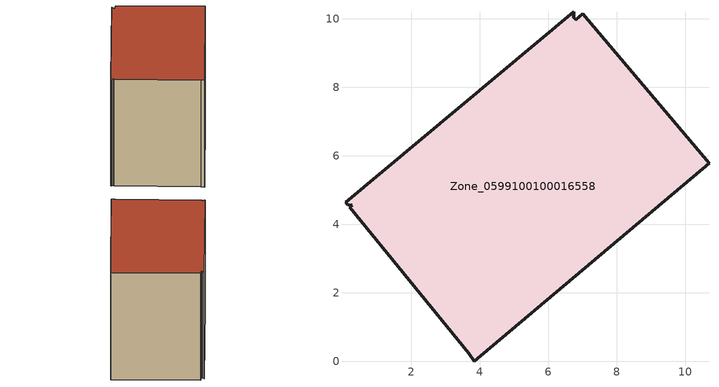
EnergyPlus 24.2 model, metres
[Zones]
Zone_0599100100016558
 floor ground (C_G): 7.02,10.15 10.7,5.77 3.83,0 3.68,0.23 0.2,4.49 0.27,4.55 0.14,4.56 0.08,4.64 6.75,10.2 6.75,10.03 6.8,9.97 z0.06
 wall outside (C_F): 10.7,5.77 7.02,10.15 6.8,9.97 6.75,10.03 6.75,10.2 0.08,4.64 0.14,4.56 0.27,4.55 0.2,4.49 3.68,0.23 3.83,0 10.7,5.77 z0.06:7.99
 roof outside (C_R): 6.8,9.97 6.75,10.03 6.75,10.2 0.08,4.64 0.14,4.56 0.27,4.55 0.2,4.49 3.68,0.23 3.83,0 10.7,5.77 7.02,10.15 z7.99
[BUILDING]
Pand.0599100100016558: North Axis=0; Terrain=City; Loads Convergence Tolerance Value=0.04; Temperature Convergence Tolerance Value=0.4; Solar Distribution=FullExterior; Maximum Number of Warmup Days=25; Minimum Number of Warmup Days=1
[Site:Location]
Rotterdam.The.Hague.AP_ZH_NLD Design_Conditions: Latitude=51.96; Longitude=4.45; Time Zone=1; Elevation=-4.5
[SITE:GROUNDTEMPERATURE:BUILDINGSURFACE]
18, 18, 18, 18, 18, 18, 18, 18, 18, 18, 18, 18
[MATERIAL] Thermal Absorptance=0.9; Solar Absorptance=0.7; Visible Absorptance=0.7
Name | Roughness | Thickness | Conductivity | Density | Specific Heat
G.TC.2015-2018 | MediumSmooth | 0.15 | 0.0428571 | 540 | 1210
F.TC.2015-2018 | Rough | 0.3 | 0.0666667 | 1920 | 840
R.TC.2015-2018 | MediumRough | 0.2 | 0.0333333 | 1500 | 1000
[CONSTRUCTION]
C_G: G.TC.2015-2018
C_F: F.TC.2015-2018
C_R: R.TC.2015-2018
[ZONE]
Zone_0599100100016558: Type=1; Multiplier=1; Ceiling Height=Autocalculate; Volume=Autocalculate; Floor Area=autocalculate; Part of Total Floor Area=Yes
[ZONEINFILTRATION:DESIGNFLOWRATE]
Infil_Zone_0599100100016558: Zone or ZoneList or Space or SpaceList=Zone_0599100100016558; Schedule=AlwaysOn; Design Flow Rate Calculation Method=Flow/Area; Flow Rate per Floor Area=0.0015; Constant Term Coefficient=1; Temperature Term Coefficient=0; Velocity Term Coefficient=0; Velocity Squared Term Coefficient=0
[HVACTEMPLATE:ZONE:IDEALLOADSAIRSYSTEM]
Zone_0599100100016558: Maximum Heating Supply Air Temperature=50; Minimum Cooling Supply Air Temperature=13; Maximum Heating Supply Air Humidity Ratio=0.0156; Minimum Cooling Supply Air Humidity Ratio=0.0077; Heating Limit=NoLimit; Cooling Limit=NoLimit; Dehumidification Control Type=ConstantSensibleHeatRatio; Cooling Sensible Heat Ratio=0.7; Dehumidification Setpoint=60; Humidification Control Type=None; Humidification Setpoint=30; Outdoor Air Method=None; Outdoor Air Flow Rate per Person=0.00944; Outdoor Air Flow Rate per Zone Floor Area=0; Outdoor Air Flow Rate per Zone=0; Demand Controlled Ventilation Type=None; Outdoor Air Economizer Type=NoEconomizer; Heat Recovery Type=None; Sensible Heat Recovery Effectiveness=0.7; Latent Heat Recovery Effectiveness=0.65
[ZONECONTROL:THERMOSTAT]
ThermostatControl_Zone_0599100100016558: Zone or ZoneList=Zone_0599100100016558; Control Type Schedule=DualSetpointControlType; Control 1=Thermostat_Zone_0599100100016558; Temperature Difference Between Cutout And Setpoint=0
[THERMOSTATSETPOINT:DUALSETPOINT]
Thermostat_Zone_0599100100016558: Heating Setpoint Temperature Schedule=HeatingSetpoint_Zone_0599100100016558; Cooling Setpoint Temperature Schedule=CoolingSetpoint_Zone_0599100100016558
[SCHEDULE:COMPACT]
HeatingSetpoint_Zone_0599100100016558: Through: 12/31, For: AllDays, Until: 24:00, 21
CoolingSetpoint_Zone_0599100100016558: Through: 12/31, For: AllDays, Until: 24:00, 24
DualSetpointControlType: Through: 12/31, For: AllDays, Until: 24:00, 4
AlwaysOn: Through: 12/31, For: AllDays, Until: 24:00, 1
